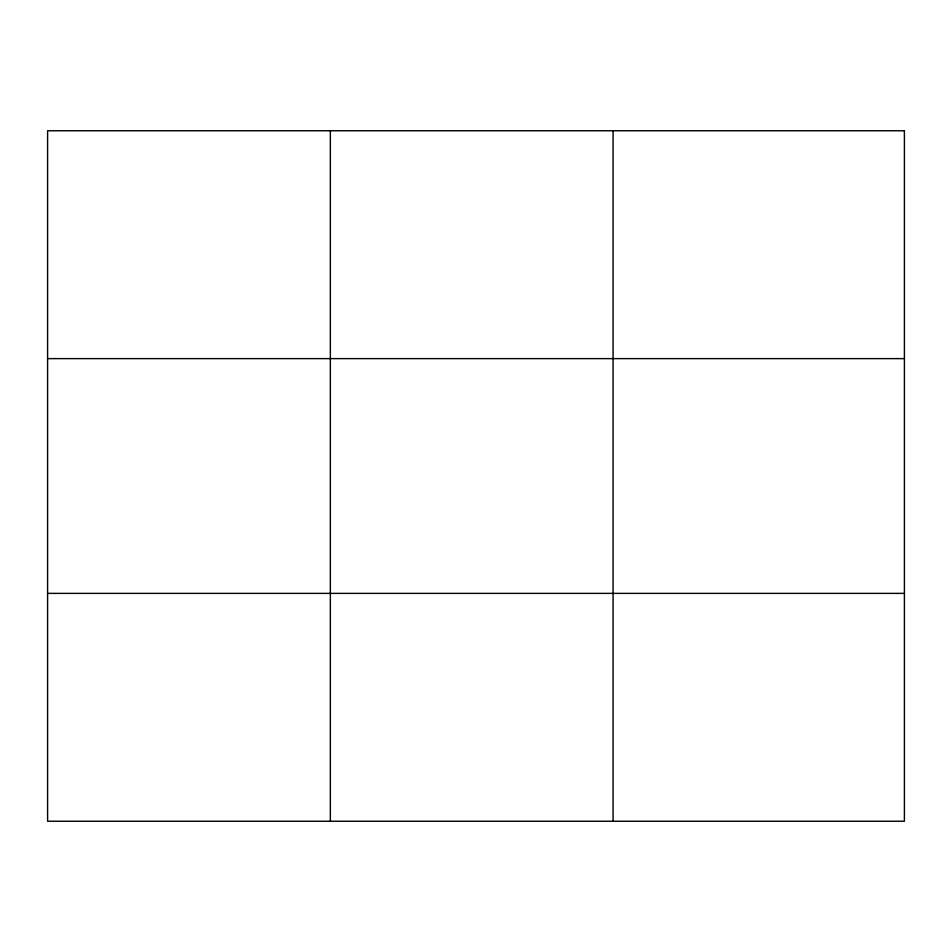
<?xml version="1.0" encoding="UTF-8"?>
<svg xmlns="http://www.w3.org/2000/svg" width="952" height="952" viewBox="0 0 952 952"><rect width="100%" height="100%" fill="white"/><g stroke="black" fill="none" stroke-linecap="round" stroke-linejoin="round"><path stroke-width="1.43" d="M330.344 130.757L330.344 821.243M613.088 130.757L613.088 821.243M47.6 358.618L904.4 358.618M47.6 593.382L904.4 593.382M904.4 130.757L904.4 821.243L47.6 821.243L47.6 130.757L904.4 130.757"/></g></svg>
